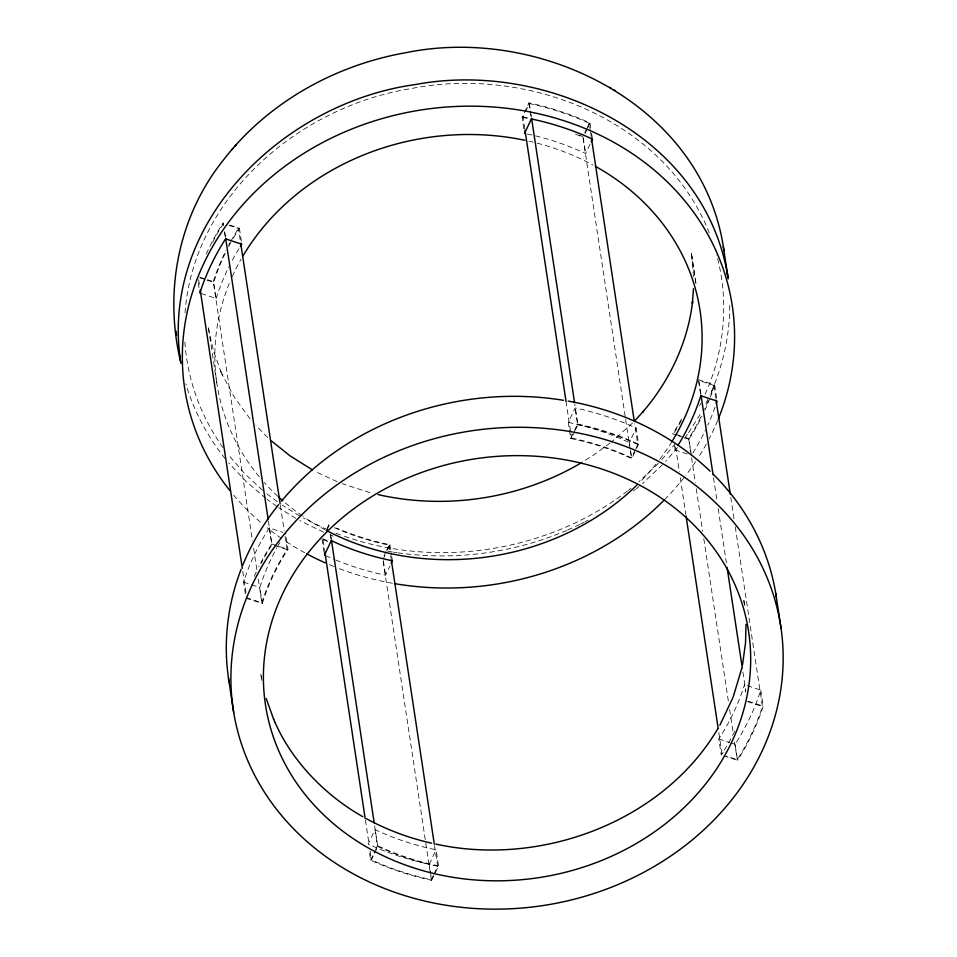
<?xml version="1.0" encoding="UTF-8"?>
<svg xmlns="http://www.w3.org/2000/svg" width="957" height="957" viewBox="0 0 957 957"><rect width="100%" height="100%" fill="white"/><g stroke="black" fill="none" stroke-linecap="round" stroke-linejoin="round"><path stroke-width="0.72" stroke-dasharray="4.79 3.59" d="M729.736 305.474C729.677 336.302 722.631 366.986 709.938 395.026M185.036 312.819C193.374 197.692 298.177 106.586 411.223 88.558C528.396 65.483 665.665 120.211 709.927 234.525M201.209 293.524L216.115 298.44L213.686 282.387L216.186 274.946A259.969 225.362 -8.6 0 1 225.876 251.99M216.115 298.44L218.615 291A259.969 225.362 -8.6 0 1 229.62 265.4M245.327 593.771L243.556 582.095L245.59 576.054A277.554 240.614 -8.6 0 1 265.807 533.456L269.276 527.893L282.829 532.367M245.985 598.149L262.254 603.52L259.825 587.466L262.326 580.026A259.969 225.362 -8.6 0 1 276.8 547.871M262.254 603.52L264.754 596.079A259.969 225.362 -8.6 0 1 283.691 556.173L287.961 549.318L285.533 533.264M700.811 393.686L698.801 380.431L713.862 385.408L711.996 390.935A276.908 240.051 -8.6 0 1 710.214 395.791M698.395 379.678L714.652 385.049L712.63 391.09A277.554 240.614 -8.6 0 1 710.369 397.167M747.238 685.655L760.791 690.129L758.769 696.158A277.554 240.614 -8.6 0 1 738.553 738.768L735.084 744.319L737.512 760.372L723.959 755.91M735.251 526.817L762.43 706.529L760.564 712.068A276.908 240.051 -8.6 0 1 740.407 754.571L737.213 759.667L726.267 756.054M760.791 690.129L763.219 706.182L761.198 712.211A277.554 240.614 -8.6 0 1 740.981 754.822L737.512 760.372M705.07 394.332C724.748 350.92 729.21 300.713 716.721 255.124M327.019 528.515L328.885 524.58M523.886 129.004L522.115 117.328L528.958 102.889L535.8 104.409A277.554 240.614 -8.6 0 1 583.818 120.259L590.038 123.046L590.708 127.437M327.294 529.388L329.196 525.369M524.771 128.716L522.989 116.933L524.891 112.926M525.525 111.586L529.329 103.571L535.597 104.959A276.908 240.051 -8.6 0 1 583.507 120.773L589.213 123.333L590.325 130.702M384.008 555.826L385.91 551.818M386.544 550.478L389.08 545.143A260.22 225.577 -8.6 0 1 331.541 526.446M584.775 132.688L586.677 128.681M587.311 127.341L589.213 123.333M383.733 557.859L384.977 555.239M387.477 549.988L389.966 544.748L381.532 542.87A259.969 225.362 -8.6 0 1 336.565 528.037M585.062 133.549L586.928 129.614M587.55 128.298L590.038 123.046M335.823 560.024A277.554 240.614 -8.6 0 0 378.709 573.721L385.539 575.229L389.906 566.054M535.561 135.87A259.969 225.362 -8.6 0 1 577.944 150.093L585.624 153.539L590.601 143.048M431.679 880.308L438.533 865.882L436.105 849.816L427.671 847.95A259.969 225.362 -8.6 0 1 382.704 833.104L375.024 829.659L368.17 844.086L374.402 846.885A277.554 240.614 -8.6 0 0 422.42 862.736L429.25 864.255L431.679 880.308L424.848 878.789A277.554 240.614 -8.6 0 1 376.831 862.939L370.598 860.152L369.282 851.395M634.874 452.051L631.764 458.618L624.084 455.173A259.969 225.362 -8.6 0 0 579.105 440.328L570.683 438.462L568.255 422.396L575.097 407.969L581.94 409.488A277.554 240.614 -8.6 0 1 629.945 425.327L636.178 428.126L638.606 444.18L635.496 450.747M370.598 860.152L374.953 850.964M375.587 849.649L377.453 845.713L375.024 829.659M570.683 438.462L573.793 431.894M574.415 430.59L577.526 424.023L575.097 407.969M433.21 875.631L431.308 879.639L425.04 878.239A276.908 240.051 -8.6 0 1 377.142 862.436L371.424 859.865L373.96 854.529M374.594 853.189L377.764 846.502L374.642 825.879M635.245 449.814L631.441 457.829A260.22 225.577 -8.6 0 0 571.556 438.067L574.726 431.38M575.36 430.052L577.896 424.705L574.774 404.081M429.25 864.255L436.105 849.816M629.778 445.483L629.335 442.565L636.178 428.126M433.844 874.291L437.648 866.276L434.526 845.653M635.879 448.474L637.781 444.467L634.658 423.843M708.108 398.985L704.878 405.517M699.627 405.708L700.919 403.172M700.022 414.537L688.215 433.282M223.424 223.531L220.242 228.627A276.908 240.051 -8.6 0 0 212.526 242.456M229.907 225.062L239.394 228.185L235.123 235.039A259.969 225.362 -8.6 0 0 232.85 238.903M238.975 248.82L237.551 251.105A259.969 225.362 -8.6 0 0 230.984 262.768M269.276 527.893L271.704 543.959L268.235 549.509A277.554 240.614 -8.6 0 0 258.713 566.891M687.305 453.965L675.104 449.934L676.527 447.649M690.655 451.788L688.645 438.533L691.839 433.437A276.908 240.051 -8.6 0 0 702.486 413.735M691.373 455.305L688.944 439.251L692.413 433.688A277.554 240.614 -8.6 0 0 701.936 416.307M692.76 453.08L694.842 449.742A277.554 240.614 -8.6 0 0 705.512 430.004M734.773 731.208A259.969 225.362 -8.6 0 1 725.526 748.159L721.243 755.013L718.815 738.948L723.097 732.105A259.969 225.362 -8.6 0 0 742.022 692.198L744.534 684.757L745.635 692.055M687.353 434.49L683.872 439.323M675.642 443.318L661.359 460.173M677.484 447.625L665.665 461.334M658.404 463.32L638.809 481.838M662.543 464.659L642.53 483.572M632.529 423.03L611.176 442.218M636.285 488.74L638.989 486.551M610.099 443.067L594.441 454.515L580.241 463.439M628.235 490.427L630.926 488.321M633.558 490.917L635.388 489.482M627.325 491.12C547.835 552.249 435.686 569.511 341.458 535.238M585.026 521.828L588.196 520.201M580.767 523.957L583.973 522.378M579.703 524.484L567.764 529.951M566.664 530.429C513.933 552.99 454.982 560.898 398.184 552.847M393.471 552.141L396.999 552.679M387.597 551.16L392.286 551.962M522.115 117.328L530.549 119.194M527.355 134.004L532.977 135.248M577.526 424.023L584.368 425.542A277.554 240.614 -8.6 0 1 632.374 441.392L638.606 444.18M568.255 422.396L576.676 424.274A259.969 225.362 -8.6 0 1 621.655 439.107L629.335 442.565M577.896 424.705L584.165 426.092A276.908 240.051 -8.6 0 1 632.075 441.907L637.781 444.467M438.533 865.882L430.1 864.004A259.969 225.362 -8.6 0 1 385.133 849.17L377.453 845.713M370.012 492.64L342.247 483.716M228.902 225.338L238.484 228.508L240.494 241.762M199.582 277.123L213.279 281.633L252.481 540.896M680.439 435.83L673.596 433.569A260.22 225.577 -8.6 0 0 676.755 428.533M685.918 437.636L688.645 438.533M200.133 277.913L205.552 279.707M206.903 280.15L213.686 282.387M676.743 435.22L672.675 433.88L676.958 427.025A259.969 225.362 -8.6 0 0 682.831 416.666M678.094 435.662L683.525 437.457M684.877 437.899L688.944 439.251M271.704 543.959L287.961 549.318M748.314 701.266L763.219 706.182M274.731 545.574L287.052 549.641A260.22 225.577 -8.6 0 0 261.847 602.766L246.786 597.802M747.369 701.565L762.43 706.529M243.556 582.095L259.825 587.466M718.815 738.948L729.653 742.536M731.016 742.979L735.084 744.319M336.122 533.252L340.381 534.855M330.057 534.819L333.299 536.099M337.139 481.682L316.085 471.873M327.701 529.855L303.525 518.18M323.633 532.164L299.876 520.632M575.516 134.04L583.196 137.485L585.624 153.539M322.856 538.743L328.574 541.303M323.275 539.581L328.263 541.818M325.703 555.634L330.691 557.871A277.554 240.614 -8.6 0 0 334.543 559.498M299.637 516.002L282.112 505.057M295.892 518.407L278.607 507.641M276.74 506.373L267.075 499.351M277.303 501.707L266.967 493.896M265.89 498.453L245.746 481.132L228.819 463.08M262.493 490.211L244.633 473.583L228.077 454.455M267.721 437.516L255.926 425.566M250.028 418.807L234.381 397.263L221.928 374.103M225.146 458.618C207.406 436.524 193.828 411.02 185.873 383.805M223.053 447.685C200.803 416.606 187.105 379.008 184.857 341.338M220.421 370.682L222.766 375.993M221.258 372.572L213.734 351.614L209.427 333.622M209.224 332.414L208.219 326.325L217.287 386.185M261.883 680.451L260.675 673.154L261.991 681.874M695.847 282.829L691.145 251.799L696.373 286.382M744.606 605.183L743.589 598.627L744.69 605.889M714.652 385.049L716.865 399.643M713.862 385.408L715.872 398.662M730.789 497.353L734.139 519.448M713.503 477.651L717.068 501.229M718.181 508.586L726.65 564.57M742.907 672.101L745.814 691.253M698.61 381.137L700.596 394.284M691.552 457.685L695.332 482.723M696.229 488.62L702.689 531.338M703.802 538.707L728.528 702.223M729.641 709.58L733.206 733.158M734.545 741.986L737.213 759.667M675.594 446.823L679.386 471.861M680.271 477.758L685.846 514.579M718.815 732.595L722.152 754.702A260.22 225.577 -8.6 0 0 723.755 752.19M674.446 445.555L675.104 449.934M591.582 133.274L592.467 139.112M590.553 132.174L591.223 136.588M630.651 451.321L631.764 458.618M583.1 138.167L625.423 418.053M625.651 419.525L630.101 448.989M630.328 450.46L631.441 457.829M529.329 103.571L530.668 112.412M530.896 113.883L531.338 116.826M528.958 102.889L531.386 118.955M565.994 401.234L570.671 432.169M570.886 433.653L571.556 438.067M389.966 544.748L391.509 554.964M391.724 556.424L392.394 560.802M389.08 545.143L390.42 553.983M390.635 555.455L391.09 558.398M383.338 560.635L385.539 575.229M383.183 561.448L431.308 879.639M330.536 534.209L331.421 540.107M330.428 534.807L331.313 540.645M323.083 540.215L324.638 550.526M365.407 820.101L369.199 845.139M370.084 851.036L371.424 859.865M322.031 539.018L324.016 552.153M239.394 228.185L241.822 244.25M280.365 505.44L284.157 530.489M285.042 536.375L287.052 549.641M224.763 232.372L225.433 236.786M268.427 521.098L271.991 544.665L268.809 549.761A276.908 240.051 -8.6 0 0 261.082 563.589M223.579 225.744L223.137 222.825L219.667 228.376A277.554 240.614 -8.6 0 0 205.181 256.464M224.464 231.582L225.565 238.879M253.593 548.265L257.158 571.831M258.282 579.2L261.835 602.766M198.661 279.611L199.774 286.98M242.767 571.281L246.559 596.331M198.302 282.853L199.63 291.61M744.163 602.276L744.486 604.716M691.708 255.459L693.562 277.554M708.312 400.624A276.908 240.051 -8.6 0 1 704.699 408.998M681.264 420.805A260.22 225.577 -8.6 0 1 677.52 427.265M522.989 116.933A260.22 225.577 -8.6 0 1 528.156 118.058M579.356 135.093A260.22 225.577 -8.6 0 1 582.873 136.695M213.279 281.633A260.22 225.577 -8.6 0 1 225.948 250.459M228.663 245.183A260.22 225.577 -8.6 0 1 230.087 242.564M230.804 241.26A260.22 225.577 -8.6 0 1 238.484 228.508M228.556 246.715A259.969 225.362 -8.6 0 1 231.379 241.487M709.891 398.375A277.554 240.614 -8.6 0 1 704.759 410.386M717.678 420.494A276.908 240.051 -8.6 0 1 709.077 438.916M706.302 444.072A276.908 240.051 -8.6 0 1 698.012 457.984M695.583 461.705A276.908 240.051 -8.6 0 1 685.81 475.318M684.434 477.088A276.908 240.051 -8.6 0 1 665.019 499.219M392.454 583.268A276.908 240.051 -8.6 0 1 338.156 568.207M333.826 566.496A276.908 240.051 -8.6 0 1 326.361 563.35M304.733 552.727A276.908 240.051 -8.6 0 1 283.451 539.748M281.597 538.48A276.908 240.051 -8.6 0 1 267.23 527.809M260.4 522.139A276.908 240.051 -8.6 0 1 233.664 495.188M671.91 441.632A244.322 211.808 -8.6 0 1 658.464 461.011M656 464.133A244.322 211.808 -8.6 0 1 640.018 482.041M325.177 529.819A244.322 211.808 -8.6 0 1 303.501 516.708M302.4 515.967A244.322 211.808 -8.6 0 1 283.703 501.54M277.889 496.348A244.322 211.808 -8.6 0 1 264.311 482.591M259.299 476.789A244.322 211.808 -8.6 0 1 229.273 283.499M232.288 276.465A244.322 211.808 -8.6 0 1 241.044 259.251M529.018 141.181A244.322 211.808 -8.6 0 1 533.073 142.138M537.104 143.155A244.322 211.808 -8.6 0 1 592.933 164.999M715.058 407.144A277.554 240.614 -8.6 0 1 707.737 425.255M254.263 576.401A277.554 240.614 -8.6 0 1 256.99 570.444M277.518 546.567A259.969 225.362 -8.6 0 1 280.497 541.399M437.648 866.264A260.22 225.577 -8.6 0 1 377.764 846.502"/><path stroke-width="1.44" d="M693.49 288.679L692.354 303.513L692.593 301.467C687.88 342.427 669.422 381.209 642.53 412.252L643.523 411.139L635.364 420.123M742.536 664.708L745.527 642.925L746.017 624.383M741.771 668.381L733.062 697.366L719.867 725.179M199.846 293.069L201.879 287.04A277.554 240.614 -8.6 0 1 222.096 244.442L225.565 238.879L241.822 244.25L240.398 246.535M716.267 403.519L717.08 401.103L700.823 395.743L698.323 403.184A259.969 225.362 -8.6 0 1 679.386 443.079L677.963 445.364M241.104 569.283C227.814 603.628 223.113 641.393 228.448 677.879L233.699 712.522M242.707 565.264C251.595 543.456 263.833 523.06 278.571 504.71M324.459 555.072L331.313 540.645L338.993 544.09A259.969 225.362 -8.6 0 0 383.96 558.936L392.394 560.802L391.15 563.422M524.544 133.382L531.386 118.955L538.229 120.462A277.554 240.614 -8.6 0 1 586.246 136.313L592.467 139.112L591.223 141.732M717.917 728.54C663.069 821.549 541.339 867.233 435.71 844.074M723.947 250.734C703.814 105.079 540.717 24.942 405.708 52.719C334.83 65.172 267.637 102.65 223.448 159.963C177.763 216.868 163.671 292.998 181.005 363.421M281.43 501.217C348.683 420.482 460.748 383.47 563.517 400.313M231.989 149.507L232.982 148.395M234.979 146.11L235.948 145.021M580.241 463.439C519.998 498.693 446.261 510.057 378.182 494.625M568.207 401.103C620.83 410.397 671.419 434.071 710.142 471.227M431.619 843.189C408.914 838.033 386.855 829.863 366.411 818.69M312.496 469.947L289.983 455.783L271.549 441.033M362.894 816.716C326.839 796.523 292.543 762.394 275.042 722.439M609.729 87.326L610.973 88.08M613.581 89.659L614.849 90.425M713.276 474.301C746.651 507.294 769.751 550.957 776.39 597.551M273.546 719.018L275.209 722.81M273.714 719.401L266.19 698.431M727.906 277.087C705.357 135.834 547.009 59.765 415.338 84.563C284.205 102.423 159.436 222.024 180.61 361.555M726.937 270.687L728.145 278.977M175.992 331.05L176.638 335.201M179.641 355.155L180.275 359.294M228.448 677.879L229.082 682.018M723.301 246.583L727.583 274.826M775.756 593.412L781.008 628.055A276.908 240.051 -8.6 0 1 399.894 894.041A276.908 240.051 -8.6 0 1 340.202 482.567A276.908 240.051 -8.6 0 1 781.008 628.055M716.087 400.134L730.347 494.41M701.026 395.157L713.061 474.708M727.093 567.513L742.249 667.687M686.061 516.062L718.145 728.181M591.438 138.071L634.216 420.901M531.566 118.297L574.559 402.61M524.998 130.188L565.994 401.234M391.305 559.869L434.311 844.17M331.421 540.107L374.199 822.936M324.866 551.998L365.191 818.618M240.709 243.234L280.15 503.968M225.649 238.269L268.199 519.627M200.216 289.923L242.324 568.338M230.003 490.726A276.908 240.051 -8.6 0 1 423.999 109.529A276.908 240.051 -8.6 0 1 718.228 419.154M664.218 500.033A276.908 240.051 -8.6 0 1 394.798 583.674M325.308 562.895A276.908 240.051 -8.6 0 1 306.742 553.816M595.29 166.291A244.322 211.808 -8.6 0 1 671.91 441.632M637.147 484.888A244.322 211.808 -8.6 0 1 326.373 530.441M282.722 500.69A244.322 211.808 -8.6 0 1 278.834 497.233M243.006 255.89A244.322 211.808 -8.6 0 1 524.938 140.296M412.491 867.473A244.322 211.808 -8.6 0 0 748.781 632.78A244.322 211.808 -8.6 0 0 359.832 504.411A244.322 211.808 -8.6 0 0 412.491 867.473"/></g></svg>
